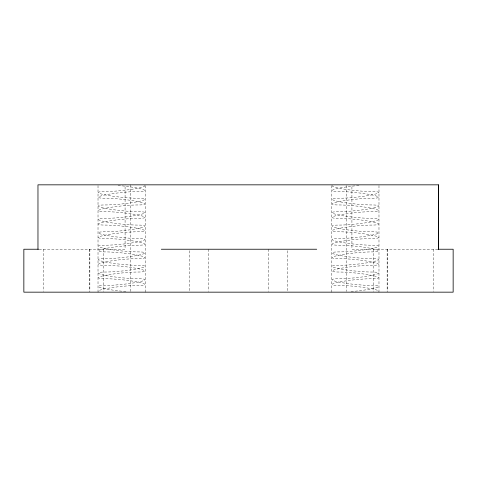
<?xml version="1.0" encoding="UTF-8"?>
<svg xmlns="http://www.w3.org/2000/svg" width="477" height="477" viewBox="0 0 477 477"><rect width="100%" height="100%" fill="white"/><g stroke="black" fill="none" stroke-linecap="round" stroke-linejoin="round"><path stroke-width="0.36" stroke-dasharray="2.38 1.79" d="M39.126 249.232L125.081 249.232L125.081 184.837M437.874 249.232L351.919 249.232L351.919 185.577M433.617 249.232L433.617 291.423M387.27 249.232L387.27 291.423M387.133 249.232L387.133 291.423M378.982 185.577L378.982 292.162M373.515 249.232L373.515 291.423M346.254 185.577L346.254 291.423M331.759 185.577L331.759 292.162M287.464 250.711L287.506 291.423M268.551 249.232L268.551 291.423M208.449 249.232L208.449 291.423M189.494 250.711L189.536 291.423M145.241 185.577L145.241 292.162M130.746 184.837L130.746 291.423M103.485 249.232L103.485 291.423M98.018 185.577L98.018 292.162M89.867 249.232L89.867 291.423M89.73 249.232L89.73 291.423M43.383 249.232L43.383 291.423M358.913 185.493A23.343 2.367 -5.9 0 0 334.681 189.232A23.343 2.367 -5.9 0 0 339.034 191.545A23.343 2.367 5.9 0 1 371.833 194.908A23.343 2.367 5.9 0 1 371.708 198.253A23.343 2.367 -5.9 0 0 338.908 201.61A23.343 2.367 -5.9 0 0 339.034 204.961A23.343 2.367 5.9 0 1 371.833 208.318A23.343 2.367 5.9 0 1 371.708 211.669A23.343 2.367 -5.9 0 0 338.908 215.026A23.343 2.367 -5.9 0 0 339.034 218.377A23.343 2.367 5.9 0 1 371.833 221.733A23.343 2.367 5.9 0 1 371.708 225.078A23.343 2.367 -5.9 0 0 338.908 228.441A23.343 2.367 -5.9 0 0 339.034 231.786A23.343 2.367 5.9 0 1 371.833 235.149A23.343 2.367 5.9 0 1 371.708 238.494A23.343 2.367 -5.9 0 0 338.908 241.851A23.343 2.367 -5.9 0 0 339.034 245.202A23.343 2.367 5.9 0 1 371.833 248.559A23.343 2.367 5.9 0 1 371.708 251.91A23.343 2.367 -5.9 0 0 338.908 255.267A23.343 2.367 -5.9 0 0 339.034 258.617A23.343 2.367 5.9 0 1 371.833 261.974A23.343 2.367 5.9 0 1 371.708 265.325A23.343 2.367 -5.9 0 0 338.908 268.682A23.343 2.367 -5.9 0 0 339.034 272.027A23.343 2.367 5.9 0 1 371.833 275.39A23.343 2.367 5.9 0 1 371.708 278.735A23.343 2.367 -5.9 0 0 338.908 282.092A23.343 2.367 -5.9 0 0 339.034 285.443A23.343 2.367 5.9 0 1 365.996 287.768A23.343 2.367 5.9 0 1 378.249 291.507M332.493 185.493A23.343 2.367 5.9 0 0 344.746 189.232A23.343 2.367 5.9 0 0 371.708 191.545A23.343 2.367 -5.9 0 1 371.833 194.908A23.343 2.367 -5.9 0 1 339.034 198.253A23.343 2.367 5.9 0 0 338.908 201.61A23.343 2.367 5.9 0 0 371.708 204.961A23.343 2.367 -5.9 0 1 371.833 208.318A23.343 2.367 -5.9 0 1 339.034 211.669A23.343 2.367 5.9 0 0 338.908 215.026A23.343 2.367 5.9 0 0 371.708 218.377A23.343 2.367 -5.9 0 1 371.833 221.733A23.343 2.367 -5.9 0 1 339.034 225.078A23.343 2.367 5.9 0 0 338.908 228.441A23.343 2.367 5.9 0 0 371.708 231.786A23.343 2.367 -5.9 0 1 371.833 235.149A23.343 2.367 -5.9 0 1 339.034 238.494A23.343 2.367 5.9 0 0 338.908 241.851A23.343 2.367 5.9 0 0 371.708 245.202A23.343 2.367 -5.9 0 1 371.833 248.559A23.343 2.367 -5.9 0 1 339.034 251.91A23.343 2.367 5.9 0 0 338.908 255.267A23.343 2.367 5.9 0 0 371.708 258.617A23.343 2.367 -5.9 0 1 371.833 261.974A23.343 2.367 -5.9 0 1 339.034 265.325A23.343 2.367 5.9 0 0 338.908 268.682A23.343 2.367 5.9 0 0 371.708 272.027A23.343 2.367 -5.9 0 1 371.833 275.39A23.343 2.367 -5.9 0 1 339.034 278.735A23.343 2.367 5.9 0 0 338.908 282.092A23.343 2.367 5.9 0 0 371.708 285.443A23.343 2.367 -5.9 0 1 375.727 287.869A23.343 2.367 -5.9 0 1 350.398 291.626M118.087 185.493A23.343 2.367 5.9 0 1 142.319 189.232A23.343 2.367 5.9 0 1 137.966 191.545A23.343 2.367 -5.9 0 0 105.167 194.908A23.343 2.367 -5.9 0 0 105.292 198.253A23.343 2.367 5.9 0 1 138.091 201.61A23.343 2.367 5.9 0 1 137.966 204.961A23.343 2.367 -5.9 0 0 105.167 208.318A23.343 2.367 -5.9 0 0 105.292 211.669A23.343 2.367 5.9 0 1 138.091 215.026A23.343 2.367 5.9 0 1 137.966 218.377A23.343 2.367 -5.9 0 0 105.167 221.733A23.343 2.367 -5.9 0 0 105.292 225.078A23.343 2.367 5.9 0 1 138.091 228.441A23.343 2.367 5.9 0 1 137.966 231.786A23.343 2.367 -5.9 0 0 105.167 235.149A23.343 2.367 -5.9 0 0 105.292 238.494A23.343 2.367 5.9 0 1 138.091 241.851A23.343 2.367 5.9 0 1 137.966 245.202A23.343 2.367 -5.9 0 0 105.167 248.559A23.343 2.367 -5.9 0 0 105.292 251.91A23.343 2.367 5.9 0 1 138.091 255.267A23.343 2.367 5.9 0 1 137.966 258.617A23.343 2.367 -5.9 0 0 105.167 261.974A23.343 2.367 -5.9 0 0 105.292 265.325A23.343 2.367 5.9 0 1 138.091 268.682A23.343 2.367 5.9 0 1 137.966 272.027A23.343 2.367 -5.9 0 0 105.167 275.39A23.343 2.367 -5.9 0 0 105.292 278.735A23.343 2.367 5.9 0 1 138.091 282.092A23.343 2.367 5.9 0 1 137.966 285.443A23.343 2.367 -5.9 0 0 111.004 287.768A23.343 2.367 -5.9 0 0 98.751 291.507M144.507 185.487A23.343 2.367 -5.9 0 1 132.254 189.226A23.343 2.367 -5.9 0 1 105.292 191.539A23.343 2.367 5.9 0 0 105.167 194.902A23.343 2.367 5.9 0 0 137.966 198.247A23.343 2.367 -5.9 0 1 138.091 201.61A23.343 2.367 -5.9 0 1 105.292 204.955A23.343 2.367 5.9 0 0 105.167 208.312A23.343 2.367 5.9 0 0 137.966 211.663A23.343 2.367 -5.9 0 1 138.091 215.02A23.343 2.367 -5.9 0 1 105.292 218.371A23.343 2.367 5.9 0 0 105.167 221.727A23.343 2.367 5.9 0 0 137.966 225.078A23.343 2.367 -5.9 0 1 138.091 228.435A23.343 2.367 -5.9 0 1 105.292 231.786A23.343 2.367 5.9 0 0 105.167 235.143A23.343 2.367 5.9 0 0 137.966 238.494A23.343 2.367 -5.9 0 1 138.091 241.851A23.343 2.367 -5.9 0 1 105.292 245.202A23.343 2.367 5.9 0 0 105.167 248.559A23.343 2.367 5.9 0 0 137.966 251.904A23.343 2.367 -5.9 0 1 138.091 255.267A23.343 2.367 -5.9 0 1 105.292 258.612A23.343 2.367 5.9 0 0 105.167 261.974A23.343 2.367 5.9 0 0 137.966 265.319A23.343 2.367 -5.9 0 1 138.091 268.682A23.343 2.367 -5.9 0 1 105.292 272.027A23.343 2.367 5.9 0 0 105.167 275.384A23.343 2.367 5.9 0 0 137.966 278.735A23.343 2.367 -5.9 0 1 138.091 282.092A23.343 2.367 -5.9 0 1 105.292 285.443A23.343 2.367 5.9 0 0 101.273 287.869A23.343 2.367 5.9 0 0 126.602 291.626"/><path stroke-width="0.72" d="M38.649 249.232L23.85 249.232L23.85 292.162L453.15 292.162L453.15 249.232L438.196 249.232M161.327 249.232L316.71 249.232M438.47 249.232L438.47 184.837L37.969 184.837L37.969 249.232M438.363 184.837L438.363 249.232"/></g></svg>
